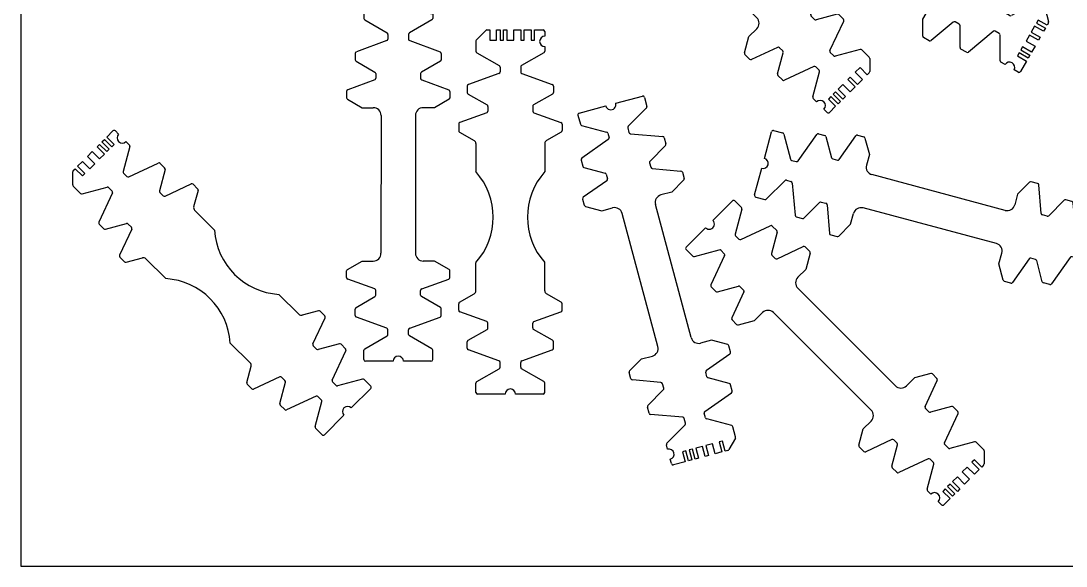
# Model space of a CAD drawing. Header units: millimetres. Extents: x 0 to 500, y 0 to 600.
# Drawn here: x 0 to 303.5, y 0 to 158.5 of the extents above; entities that cross this region are included whole.
import ezdxf

# ---------------------------------------------------------------- set-up
doc = ezdxf.new("R2010")
doc.units = ezdxf.units.MM
for name, color, linetype in [('Q3_NORMAL', 3, 'Continuous'), ('Q4_MEDIUM', 4, 'Continuous'), ('Q5_HIGH', 5, 'Continuous'), ('SHEET', 7, 'Continuous')]:
    doc.layers.add(name, color=color, linetype=linetype)

# ---------------------------------------------------------------- blocks, each defined once
blk = doc.blocks.new('UT40__045deg__i6')
at = {"layer": 'Q3_NORMAL', "color": 3}
for p, q in [((-9.85, 50.09), (-7.15, 52.8)), ((-6.79, 52.94), (-6, 52.94)), ((7, 52.94), (9.5, 52.94)), ((10, 52.44), (10, 51.1)), ((-10, 49.74), (-10, 46.73)), ((10, 48.1), (10, 46.73)), ((-3.33, 40.28), (-12.17, 37.06)), ((-3, 42.11), (-3, 40.75)), ((3, 42.11), (3, 40.75)), ((3.33, 40.28), (12.17, 37.06)), ((-12.5, 36.59), (-12.5, 34.73)), ((12.5, 36.59), (12.5, 34.73)), ((-6.5, 30.69), (-6.5, 29.33)), ((6.5, 30.69), (6.5, 29.33)), ((-6.83, 28.86), (-14.67, 26.01)), ((6.83, 28.86), (14.67, 26.01)), ((-15, 25.54), (-15, 23.68)), ((15, 25.54), (15, 23.68)), ((-15, -28.54), (-15, -26.68)), ((15, -28.54), (15, -26.68)), ((-6.83, -31.86), (-14.67, -29.01)), ((6.83, -31.86), (14.67, -29.01)), ((-6.5, -33.69), (-6.5, -32.33)), ((6.5, -33.69), (6.5, -32.33)), ((-12.5, -39.59), (-12.5, -37.73)), ((12.5, -39.59), (12.5, -37.73)), ((-3.33, -43.28), (-12.17, -40.06)), ((3.33, -43.28), (12.17, -40.06)), ((-3, -45.11), (-3, -43.75)), ((3, -45.11), (3, -43.75)), ((-10, -52.44), (-10, -49.73)), ((10, -52.44), (10, -49.73)), ((-1.5, -52.94), (-9.5, -52.94)), ((9.5, -52.94), (1.5, -52.94))]:
    blk.add_line(p, q, dxfattribs=at)
for centre, radius, start, end in [((-6.79, 52.44), 0.5, 90, 135), ((9.5, 52.44), 0.5, 0, 90), ((-9.5, 49.74), 0.5, 135, 180), ((10, 49.6), 1.5, 90, 270), ((-9.5, 46.73), 0.5, 180, 240), ((9.5, 46.73), 0.5, 300, 0), ((-3.5, 42.11), 0.5, 0, 60), ((3.5, 42.11), 0.5, 120, 180), ((-3.5, 40.75), 0.5, 290, 0), ((3.5, 40.75), 0.5, 180, 250), ((-12, 36.59), 0.5, 110, 180), ((12, 36.59), 0.5, 0, 70), ((-12, 34.73), 0.5, 180, 240), ((12, 34.73), 0.5, 300, 0), ((-7, 30.69), 0.5, 0, 60), ((7, 30.69), 0.5, 120, 180), ((-7, 29.33), 0.5, 290, 0), ((7, 29.33), 0.5, 180, 250), ((-14.5, 25.54), 0.5, 110, 180), ((14.5, 25.54), 0.5, 0, 70), ((-14.5, 23.68), 0.5, 180, 240), ((14.5, 23.68), 0.5, 300, 0), ((-14.5, -26.68), 0.5, 120, 180), ((14.5, -26.68), 0.5, 0, 60), ((-14.5, -28.54), 0.5, 180, 250), ((14.5, -28.54), 0.5, 290, 0), ((-7, -32.33), 0.5, 0, 70), ((7, -32.33), 0.5, 110, 180), ((-7, -33.69), 0.5, 300, 0), ((7, -33.69), 0.5, 180, 240), ((-12, -37.73), 0.5, 120, 180), ((12, -37.73), 0.5, 0, 60), ((-12, -39.59), 0.5, 180, 250), ((12, -39.59), 0.5, 290, 0), ((-3.5, -43.75), 0.5, 0, 70), ((-3.5, -45.11), 0.5, 300, 0), ((3.5, -43.75), 0.5, 110, 180), ((3.5, -45.11), 0.5, 180, 240), ((-9.5, -49.73), 0.5, 120, 180), ((0, -52.94), 1.5, 0, 180), ((9.5, -49.73), 0.5, 0, 60), ((-9.5, -52.44), 0.5, 180, 270), ((9.5, -52.44), 0.5, 270, 0)]:
    blk.add_arc(centre, radius, start, end, dxfattribs=at)
at = {"layer": 'Q4_MEDIUM', "color": 4}
for p, q in [((-9.75, 46.3), (-3.25, 42.55)), ((9.75, 46.3), (3.25, 42.55)), ((-12.25, 34.3), (-6.75, 31.13)), ((12.25, 34.3), (6.75, 31.13)), ((-14.75, 23.24), (-10.5, 20.79)), ((14.75, 23.24), (10.5, 20.79)), ((-10.5, 20.79), (-7.25, 20.79)), ((10.5, 20.79), (7.25, 20.79)), ((-14.75, -26.24), (-10.5, -23.79)), ((-10.5, -23.79), (-7.26, -23.79)), ((10.5, -23.79), (7.26, -23.79)), ((14.75, -26.24), (10.5, -23.79)), ((-12.25, -37.3), (-6.75, -34.12)), ((12.25, -37.3), (6.75, -34.12)), ((-9.75, -49.3), (-3.25, -45.55)), ((9.75, -49.3), (3.25, -45.55))]:
    blk.add_line(p, q, dxfattribs=at)
at = {"layer": 'Q5_HIGH', "color": 5}
for p, q in [((-6, 52.94), (-6, 49.94)), ((-5, 49.94), (-5, 52.94)), ((-5, 52.94), (-3, 52.94)), ((-3, 52.94), (-3, 49.94)), ((-1, 49.94), (-1, 52.94)), ((-1, 52.94), (1, 52.94)), ((1, 52.94), (1, 49.94)), ((3, 49.94), (3, 52.94)), ((3, 52.94), (4, 52.94)), ((4, 52.94), (4, 49.94)), ((5, 49.94), (5, 52.94)), ((5, 52.94), (6, 52.94)), ((6, 52.94), (6, 49.94)), ((7, 49.94), (7, 52.94)), ((-6, 49.94), (-5, 49.94)), ((-3, 49.94), (-1, 49.94)), ((1, 49.94), (3, 49.94)), ((4, 49.94), (5, 49.94)), ((6, 49.94), (7, 49.94)), ((-5, 18.54), (-5.01, -21.54)), ((5, 18.54), (5.01, -21.54))]:
    blk.add_line(p, q, dxfattribs=at)
for centre, start, end in [((-7.25, 18.54), 359.9865, 90), ((7.25, 18.54), 90, 180.0135), ((-7.26, -21.54), 270, 359.9865), ((7.26, -21.54), 180.0135, 270)]:
    blk.add_arc(centre, 2.25, start, end, dxfattribs=at)
blk = doc.blocks.new('NT20__045deg__i6')
at = {"layer": 'Q3_NORMAL', "color": 3}
for p, q in [((-9.85, 50.09), (-7.15, 52.8)), ((-6.79, 52.94), (-6, 52.94)), ((7, 52.94), (9.5, 52.94)), ((10, 52.44), (10, 51.1)), ((-10, 49.74), (-10, 46.73)), ((10, 48.1), (10, 46.73)), ((-3.33, 40.28), (-12.17, 37.06)), ((-3, 42.11), (-3, 40.75)), ((3, 42.11), (3, 40.75)), ((3.33, 40.28), (12.17, 37.06)), ((-12.5, 36.59), (-12.5, 34.73)), ((12.5, 36.59), (12.5, 34.73)), ((-6.5, 30.69), (-6.5, 29.33)), ((6.5, 30.69), (6.5, 29.33)), ((-6.83, 28.86), (-14.67, 26.01)), ((6.83, 28.86), (14.67, 26.01)), ((-15, 25.54), (-15, 23.68)), ((15, 25.54), (15, 23.68)), ((-15, -28.54), (-15, -26.68)), ((15, -28.54), (15, -26.68)), ((-6.83, -31.86), (-14.67, -29.01)), ((6.83, -31.86), (14.67, -29.01)), ((-6.5, -33.69), (-6.5, -32.33)), ((6.5, -33.69), (6.5, -32.33)), ((-12.5, -39.59), (-12.5, -37.73)), ((12.5, -39.59), (12.5, -37.73)), ((-3.33, -43.28), (-12.17, -40.06)), ((3.33, -43.28), (12.17, -40.06)), ((-3, -45.11), (-3, -43.75)), ((3, -45.11), (3, -43.75)), ((-10, -52.44), (-10, -49.73)), ((10, -52.44), (10, -49.73)), ((-1.5, -52.94), (-9.5, -52.94)), ((9.5, -52.94), (1.5, -52.94))]:
    blk.add_line(p, q, dxfattribs=at)
for centre, radius, start, end in [((-6.79, 52.44), 0.5, 90, 135), ((9.5, 52.44), 0.5, 0, 90), ((-9.5, 49.74), 0.5, 135, 180), ((10, 49.6), 1.5, 90, 270), ((-9.5, 46.73), 0.5, 180, 240), ((9.5, 46.73), 0.5, 300, 0), ((-3.5, 42.11), 0.5, 0, 60), ((3.5, 42.11), 0.5, 120, 180), ((-3.5, 40.75), 0.5, 290, 0), ((3.5, 40.75), 0.5, 180, 250), ((-12, 36.59), 0.5, 110, 180), ((12, 36.59), 0.5, 0, 70), ((-12, 34.73), 0.5, 180, 240), ((12, 34.73), 0.5, 300, 0), ((-7, 30.69), 0.5, 0, 60), ((7, 30.69), 0.5, 120, 180), ((-7, 29.33), 0.5, 290, 0), ((7, 29.33), 0.5, 180, 250), ((-14.5, 25.54), 0.5, 110, 180), ((14.5, 25.54), 0.5, 0, 70), ((-14.5, 23.68), 0.5, 180, 240), ((14.5, 23.68), 0.5, 300, 0), ((-14.5, -26.68), 0.5, 120, 180), ((14.5, -26.68), 0.5, 0, 60), ((-14.5, -28.54), 0.5, 180, 250), ((14.5, -28.54), 0.5, 290, 0), ((-7, -32.33), 0.5, 0, 70), ((7, -32.33), 0.5, 110, 180), ((-7, -33.69), 0.5, 300, 0), ((7, -33.69), 0.5, 180, 240), ((-12, -37.73), 0.5, 120, 180), ((12, -37.73), 0.5, 0, 60), ((-12, -39.59), 0.5, 180, 250), ((12, -39.59), 0.5, 290, 0), ((-3.5, -43.75), 0.5, 0, 70), ((-3.5, -45.11), 0.5, 300, 0), ((3.5, -43.75), 0.5, 110, 180), ((3.5, -45.11), 0.5, 180, 240), ((-9.5, -49.73), 0.5, 120, 180), ((0, -52.94), 1.5, 0, 180), ((9.5, -49.73), 0.5, 0, 60), ((-9.5, -52.44), 0.5, 180, 270), ((9.5, -52.44), 0.5, 270, 0)]:
    blk.add_arc(centre, radius, start, end, dxfattribs=at)
at = {"layer": 'Q4_MEDIUM', "color": 4}
for p, q in [((-9.75, 46.3), (-3.25, 42.55)), ((9.75, 46.3), (3.25, 42.55)), ((-12.25, 34.3), (-6.75, 31.12)), ((12.25, 34.3), (6.75, 31.12)), ((-14.75, 23.24), (-10.5, 20.79)), ((14.75, 23.24), (10.5, 20.79)), ((-10, 19.92), (-10, 11.73)), ((10, 19.92), (10, 11.73)), ((-10, -22.92), (-10, -14.73)), ((10, -22.92), (10, -14.73)), ((-14.75, -26.24), (-10.5, -23.79)), ((14.75, -26.24), (10.5, -23.79)), ((-12.25, -37.3), (-6.75, -34.12)), ((12.25, -37.3), (6.75, -34.12)), ((-9.75, -49.3), (-3.25, -45.55)), ((9.75, -49.3), (3.25, -45.55))]:
    blk.add_line(p, q, dxfattribs=at)
for centre, start, end in [((-11, 19.92), 0, 60), ((11, 19.92), 120, 180), ((-11, -22.92), 300, 0), ((11, -22.92), 180, 240)]:
    blk.add_arc(centre, 1, start, end, dxfattribs=at)
at = {"layer": 'Q5_HIGH', "color": 5}
for p, q in [((-6, 52.94), (-6, 49.94)), ((-5, 49.94), (-5, 52.94)), ((-5, 52.94), (-3, 52.94)), ((-3, 52.94), (-3, 49.94)), ((-1, 49.94), (-1, 52.94)), ((-1, 52.94), (1, 52.94)), ((1, 52.94), (1, 49.94)), ((3, 49.94), (3, 52.94)), ((3, 52.94), (4, 52.94)), ((4, 52.94), (4, 49.94)), ((5, 49.94), (5, 52.94)), ((5, 52.94), (6, 52.94)), ((6, 52.94), (6, 49.94)), ((7, 49.94), (7, 52.94)), ((-6, 49.94), (-5, 49.94)), ((-3, 49.94), (-1, 49.94)), ((1, 49.94), (3, 49.94)), ((4, 49.94), (5, 49.94)), ((6, 49.94), (7, 49.94))]:
    blk.add_line(p, q, dxfattribs=at)
for centre, start, end in [((-25, -1.5), 318.5904, 41.4096), ((25, -1.5), 138.5904, 221.4096)]:
    blk.add_arc(centre, 20, start, end, dxfattribs=at)
blk = doc.blocks.new('UT40__015deg__i6')
at = {"layer": 'Q3_NORMAL', "color": 3}
for p, q in [((-9.85, 50.09), (-7.15, 52.8)), ((-6.79, 52.94), (-6, 52.94)), ((6, 52.94), (9.5, 52.94)), ((10, 52.44), (10, 51.1)), ((-10, 49.74), (-10, 46.73)), ((10, 48.1), (10, 46.73)), ((-3.33, 40.28), (-12.17, 37.06)), ((-3, 42.11), (-3, 40.75)), ((3, 42.11), (3, 40.75)), ((3.33, 40.28), (12.17, 37.06)), ((-12.5, 36.59), (-12.5, 34.73)), ((12.5, 36.59), (12.5, 34.73)), ((-6.5, 30.69), (-6.5, 29.33)), ((6.5, 30.69), (6.5, 29.33)), ((-6.83, 28.86), (-14.67, 26.01)), ((6.83, 28.86), (14.67, 26.01)), ((-15, 25.54), (-15, 23.68)), ((15, 25.54), (15, 23.68)), ((-15, -28.54), (-15, -26.68)), ((15, -28.54), (15, -26.68)), ((-6.83, -31.86), (-14.67, -29.01)), ((6.83, -31.86), (14.67, -29.01)), ((-6.5, -33.69), (-6.5, -32.33)), ((6.5, -33.69), (6.5, -32.33)), ((-12.5, -39.59), (-12.5, -37.73)), ((12.5, -39.59), (12.5, -37.73)), ((-3.33, -43.28), (-12.17, -40.06)), ((3.33, -43.28), (12.17, -40.06)), ((-3, -45.11), (-3, -43.75)), ((3, -45.11), (3, -43.75)), ((-10, -52.44), (-10, -49.73)), ((10, -52.44), (10, -49.73)), ((-1.5, -52.94), (-9.5, -52.94)), ((9.5, -52.94), (1.5, -52.94))]:
    blk.add_line(p, q, dxfattribs=at)
for centre, radius, start, end in [((-6.79, 52.44), 0.5, 90, 135), ((9.5, 52.44), 0.5, 0, 90), ((-9.5, 49.74), 0.5, 135, 180), ((10, 49.6), 1.5, 90, 270), ((-9.5, 46.73), 0.5, 180, 240), ((9.5, 46.73), 0.5, 300, 0), ((-3.5, 42.11), 0.5, 0, 60), ((3.5, 42.11), 0.5, 120, 180), ((-3.5, 40.75), 0.5, 290, 0), ((3.5, 40.75), 0.5, 180, 250), ((-12, 36.59), 0.5, 110, 180), ((12, 36.59), 0.5, 0, 70), ((-12, 34.73), 0.5, 180, 240), ((12, 34.73), 0.5, 300, 0), ((-7, 30.69), 0.5, 0, 60), ((7, 30.69), 0.5, 120, 180), ((-7, 29.33), 0.5, 290, 0), ((7, 29.33), 0.5, 180, 250), ((-14.5, 25.54), 0.5, 110, 180), ((14.5, 25.54), 0.5, 0, 70), ((-14.5, 23.68), 0.5, 180, 240), ((14.5, 23.68), 0.5, 300, 0), ((-14.5, -26.68), 0.5, 120, 180), ((14.5, -26.68), 0.5, 0, 60), ((-14.5, -28.54), 0.5, 180, 250), ((14.5, -28.54), 0.5, 290, 0), ((-7, -32.33), 0.5, 0, 70), ((7, -32.33), 0.5, 110, 180), ((-7, -33.69), 0.5, 300, 0), ((7, -33.69), 0.5, 180, 240), ((-12, -37.73), 0.5, 120, 180), ((12, -37.73), 0.5, 0, 60), ((-12, -39.59), 0.5, 180, 250), ((12, -39.59), 0.5, 290, 0), ((-3.5, -43.75), 0.5, 0, 70), ((-3.5, -45.11), 0.5, 300, 0), ((3.5, -43.75), 0.5, 110, 180), ((3.5, -45.11), 0.5, 180, 240), ((-9.5, -49.73), 0.5, 120, 180), ((0, -52.94), 1.5, 0, 180), ((9.5, -49.73), 0.5, 0, 60), ((-9.5, -52.44), 0.5, 180, 270), ((9.5, -52.44), 0.5, 270, 0)]:
    blk.add_arc(centre, radius, start, end, dxfattribs=at)
at = {"layer": 'Q4_MEDIUM', "color": 4}
for p, q in [((-9.75, 46.3), (-3.25, 42.55)), ((9.75, 46.3), (3.25, 42.55)), ((-12.25, 34.3), (-6.75, 31.13)), ((12.25, 34.3), (6.75, 31.13)), ((-14.75, 23.24), (-10.5, 20.79)), ((14.75, 23.24), (10.5, 20.79)), ((-10.5, 20.79), (-7.25, 20.79)), ((10.5, 20.79), (7.25, 20.79)), ((-14.75, -26.24), (-10.5, -23.79)), ((-10.5, -23.79), (-7.26, -23.79)), ((10.5, -23.79), (7.26, -23.79)), ((14.75, -26.24), (10.5, -23.79)), ((-12.25, -37.3), (-6.75, -34.12)), ((12.25, -37.3), (6.75, -34.12)), ((-9.75, -49.3), (-3.25, -45.55)), ((9.75, -49.3), (3.25, -45.55))]:
    blk.add_line(p, q, dxfattribs=at)
at = {"layer": 'Q5_HIGH', "color": 5}
for p, q in [((-6, 52.94), (-6, 49.94)), ((-5, 49.94), (-5, 52.94)), ((-5, 52.94), (-3, 52.94)), ((-3, 52.94), (-3, 49.94)), ((-1, 49.94), (-1, 52.94)), ((-1, 52.94), (0, 52.94)), ((0, 52.94), (0, 49.94)), ((2, 49.94), (2, 52.94)), ((2, 52.94), (3, 52.94)), ((3, 52.94), (3, 49.94)), ((4, 49.94), (4, 52.94)), ((4, 52.94), (5, 52.94)), ((5, 52.94), (5, 49.94)), ((6, 49.94), (6, 52.94)), ((-6, 49.94), (-5, 49.94)), ((-3, 49.94), (-1, 49.94)), ((0, 49.94), (2, 49.94)), ((3, 49.94), (4, 49.94)), ((5, 49.94), (6, 49.94)), ((-5, 18.54), (-5.01, -21.54)), ((5, 18.54), (5.01, -21.54))]:
    blk.add_line(p, q, dxfattribs=at)
for centre, start, end in [((-7.25, 18.54), 359.9865, 90), ((7.25, 18.54), 90, 180.0135), ((-7.26, -21.54), 270, 359.9865), ((7.26, -21.54), 180.0135, 270)]:
    blk.add_arc(centre, 2.25, start, end, dxfattribs=at)
blk = doc.blocks.new('NT20__000deg__i5')
at = {"layer": 'Q3_NORMAL', "color": 3}
for p, q in [((-9.85, 50.09), (-7.15, 52.8)), ((-6.79, 52.94), (-6, 52.94)), ((7, 52.94), (9.5, 52.94)), ((10, 52.44), (10, 51.1)), ((-10, 49.74), (-10, 46.73)), ((10, 48.1), (10, 46.73)), ((-3.33, 40.28), (-12.17, 37.06)), ((-3, 42.11), (-3, 40.75)), ((3, 42.11), (3, 40.75)), ((3.33, 40.28), (12.17, 37.06)), ((-12.5, 36.59), (-12.5, 34.73)), ((12.5, 36.59), (12.5, 34.73)), ((-6.5, 30.69), (-6.5, 29.33)), ((6.5, 30.69), (6.5, 29.33)), ((-6.83, 28.86), (-14.67, 26.01)), ((6.83, 28.86), (14.67, 26.01)), ((-15, 25.54), (-15, 23.68)), ((15, 25.54), (15, 23.68)), ((-15, -28.54), (-15, -26.68)), ((15, -28.54), (15, -26.68)), ((-6.83, -31.86), (-14.67, -29.01)), ((6.83, -31.86), (14.67, -29.01)), ((-6.5, -33.69), (-6.5, -32.33)), ((6.5, -33.69), (6.5, -32.33)), ((-12.5, -39.59), (-12.5, -37.73)), ((12.5, -39.59), (12.5, -37.73)), ((-3.33, -43.28), (-12.17, -40.06)), ((3.33, -43.28), (12.17, -40.06)), ((-3, -45.11), (-3, -43.75)), ((3, -45.11), (3, -43.75)), ((-10, -52.44), (-10, -49.73)), ((10, -52.44), (10, -49.73)), ((-1.5, -52.94), (-9.5, -52.94)), ((9.5, -52.94), (1.5, -52.94))]:
    blk.add_line(p, q, dxfattribs=at)
for centre, radius, start, end in [((-6.79, 52.44), 0.5, 90, 135), ((9.5, 52.44), 0.5, 0, 90), ((-9.5, 49.74), 0.5, 135, 180), ((10, 49.6), 1.5, 90, 270), ((-9.5, 46.73), 0.5, 180, 240), ((9.5, 46.73), 0.5, 300, 0), ((-3.5, 42.11), 0.5, 0, 60), ((3.5, 42.11), 0.5, 120, 180), ((-3.5, 40.75), 0.5, 290, 0), ((3.5, 40.75), 0.5, 180, 250), ((-12, 36.59), 0.5, 110, 180), ((12, 36.59), 0.5, 0, 70), ((-12, 34.73), 0.5, 180, 240), ((12, 34.73), 0.5, 300, 0), ((-7, 30.69), 0.5, 0, 60), ((7, 30.69), 0.5, 120, 180), ((-7, 29.33), 0.5, 290, 0), ((7, 29.33), 0.5, 180, 250), ((-14.5, 25.54), 0.5, 110, 180), ((14.5, 25.54), 0.5, 0, 70), ((-14.5, 23.68), 0.5, 180, 240), ((14.5, 23.68), 0.5, 300, 0), ((-14.5, -26.68), 0.5, 120, 180), ((14.5, -26.68), 0.5, 0, 60), ((-14.5, -28.54), 0.5, 180, 250), ((14.5, -28.54), 0.5, 290, 0), ((-7, -32.33), 0.5, 0, 70), ((7, -32.33), 0.5, 110, 180), ((-7, -33.69), 0.5, 300, 0), ((7, -33.69), 0.5, 180, 240), ((-12, -37.73), 0.5, 120, 180), ((12, -37.73), 0.5, 0, 60), ((-12, -39.59), 0.5, 180, 250), ((12, -39.59), 0.5, 290, 0), ((-3.5, -43.75), 0.5, 0, 70), ((-3.5, -45.11), 0.5, 300, 0), ((3.5, -43.75), 0.5, 110, 180), ((3.5, -45.11), 0.5, 180, 240), ((-9.5, -49.73), 0.5, 120, 180), ((0, -52.94), 1.5, 0, 180), ((9.5, -49.73), 0.5, 0, 60), ((-9.5, -52.44), 0.5, 180, 270), ((9.5, -52.44), 0.5, 270, 0)]:
    blk.add_arc(centre, radius, start, end, dxfattribs=at)
at = {"layer": 'Q4_MEDIUM', "color": 4}
for p, q in [((-9.75, 46.3), (-3.25, 42.55)), ((9.75, 46.3), (3.25, 42.55)), ((-12.25, 34.3), (-6.75, 31.12)), ((12.25, 34.3), (6.75, 31.12)), ((-14.75, 23.24), (-10.5, 20.79)), ((14.75, 23.24), (10.5, 20.79)), ((-10, 19.92), (-10, 11.73)), ((10, 19.92), (10, 11.73)), ((-10, -22.92), (-10, -14.73)), ((10, -22.92), (10, -14.73)), ((-14.75, -26.24), (-10.5, -23.79)), ((14.75, -26.24), (10.5, -23.79)), ((-12.25, -37.3), (-6.75, -34.12)), ((12.25, -37.3), (6.75, -34.12)), ((-9.75, -49.3), (-3.25, -45.55)), ((9.75, -49.3), (3.25, -45.55))]:
    blk.add_line(p, q, dxfattribs=at)
for centre, start, end in [((-11, 19.92), 0, 60), ((11, 19.92), 120, 180), ((-11, -22.92), 300, 0), ((11, -22.92), 180, 240)]:
    blk.add_arc(centre, 1, start, end, dxfattribs=at)
at = {"layer": 'Q5_HIGH', "color": 5}
for p, q in [((-6, 52.94), (-6, 49.94)), ((-4, 49.94), (-4, 52.94)), ((-4, 52.94), (-3, 52.94)), ((-3, 52.94), (-3, 49.94)), ((-2, 49.94), (-2, 52.94)), ((-2, 52.94), (-1, 52.94)), ((-1, 52.94), (-1, 49.94)), ((1, 49.94), (1, 52.94)), ((1, 52.94), (3, 52.94)), ((3, 52.94), (3, 49.94)), ((4, 49.94), (4, 52.94)), ((4, 52.94), (6, 52.94)), ((6, 52.94), (6, 49.94)), ((7, 49.94), (7, 52.94)), ((-6, 49.94), (-4, 49.94)), ((-3, 49.94), (-2, 49.94)), ((-1, 49.94), (1, 49.94)), ((3, 49.94), (4, 49.94)), ((6, 49.94), (7, 49.94))]:
    blk.add_line(p, q, dxfattribs=at)
for centre, start, end in [((-25, -1.5), 318.5904, 41.4096), ((25, -1.5), 138.5904, 221.4096)]:
    blk.add_arc(centre, 20, start, end, dxfattribs=at)
blk = doc.blocks.new('UT40__075deg__i6')
at = {"layer": 'Q3_NORMAL', "color": 3}
for p, q in [((-9.85, 50.09), (-7.15, 52.8)), ((-6.79, 52.94), (-6, 52.94)), ((7, 52.94), (9.5, 52.94)), ((10, 52.44), (10, 51.1)), ((-10, 49.74), (-10, 46.73)), ((10, 48.1), (10, 46.73)), ((-3.33, 40.28), (-12.17, 37.06)), ((-3, 42.11), (-3, 40.75)), ((3, 42.11), (3, 40.75)), ((3.33, 40.28), (12.17, 37.06)), ((-12.5, 36.59), (-12.5, 34.73)), ((12.5, 36.59), (12.5, 34.73)), ((-6.5, 30.69), (-6.5, 29.33)), ((6.5, 30.69), (6.5, 29.33)), ((-6.83, 28.86), (-14.67, 26.01)), ((6.83, 28.86), (14.67, 26.01)), ((-15, 25.54), (-15, 23.68)), ((15, 25.54), (15, 23.68)), ((-15, -28.54), (-15, -26.68)), ((15, -28.54), (15, -26.68)), ((-6.83, -31.86), (-14.67, -29.01)), ((6.83, -31.86), (14.67, -29.01)), ((-6.5, -33.69), (-6.5, -32.33)), ((6.5, -33.69), (6.5, -32.33)), ((-12.5, -39.59), (-12.5, -37.73)), ((12.5, -39.59), (12.5, -37.73)), ((-3.33, -43.28), (-12.17, -40.06)), ((3.33, -43.28), (12.17, -40.06)), ((-3, -45.11), (-3, -43.75)), ((3, -45.11), (3, -43.75)), ((-10, -52.44), (-10, -49.73)), ((10, -52.44), (10, -49.73)), ((-1.5, -52.94), (-9.5, -52.94)), ((9.5, -52.94), (1.5, -52.94))]:
    blk.add_line(p, q, dxfattribs=at)
for centre, radius, start, end in [((-6.79, 52.44), 0.5, 90, 135), ((9.5, 52.44), 0.5, 0, 90), ((-9.5, 49.74), 0.5, 135, 180), ((10, 49.6), 1.5, 90, 270), ((-9.5, 46.73), 0.5, 180, 240), ((9.5, 46.73), 0.5, 300, 0), ((-3.5, 42.11), 0.5, 0, 60), ((3.5, 42.11), 0.5, 120, 180), ((-3.5, 40.75), 0.5, 290, 0), ((3.5, 40.75), 0.5, 180, 250), ((-12, 36.59), 0.5, 110, 180), ((12, 36.59), 0.5, 0, 70), ((-12, 34.73), 0.5, 180, 240), ((12, 34.73), 0.5, 300, 0), ((-7, 30.69), 0.5, 0, 60), ((7, 30.69), 0.5, 120, 180), ((-7, 29.33), 0.5, 290, 0), ((7, 29.33), 0.5, 180, 250), ((-14.5, 25.54), 0.5, 110, 180), ((14.5, 25.54), 0.5, 0, 70), ((-14.5, 23.68), 0.5, 180, 240), ((14.5, 23.68), 0.5, 300, 0), ((-14.5, -26.68), 0.5, 120, 180), ((14.5, -26.68), 0.5, 0, 60), ((-14.5, -28.54), 0.5, 180, 250), ((14.5, -28.54), 0.5, 290, 0), ((-7, -32.33), 0.5, 0, 70), ((7, -32.33), 0.5, 110, 180), ((-7, -33.69), 0.5, 300, 0), ((7, -33.69), 0.5, 180, 240), ((-12, -37.73), 0.5, 120, 180), ((12, -37.73), 0.5, 0, 60), ((-12, -39.59), 0.5, 180, 250), ((12, -39.59), 0.5, 290, 0), ((-3.5, -43.75), 0.5, 0, 70), ((-3.5, -45.11), 0.5, 300, 0), ((3.5, -43.75), 0.5, 110, 180), ((3.5, -45.11), 0.5, 180, 240), ((-9.5, -49.73), 0.5, 120, 180), ((0, -52.94), 1.5, 0, 180), ((9.5, -49.73), 0.5, 0, 60), ((-9.5, -52.44), 0.5, 180, 270), ((9.5, -52.44), 0.5, 270, 0)]:
    blk.add_arc(centre, radius, start, end, dxfattribs=at)
at = {"layer": 'Q4_MEDIUM', "color": 4}
for p, q in [((-9.75, 46.3), (-3.25, 42.55)), ((9.75, 46.3), (3.25, 42.55)), ((-12.25, 34.3), (-6.75, 31.13)), ((12.25, 34.3), (6.75, 31.13)), ((-14.75, 23.24), (-10.5, 20.79)), ((14.75, 23.24), (10.5, 20.79)), ((-10.5, 20.79), (-7.25, 20.79)), ((10.5, 20.79), (7.25, 20.79)), ((-14.75, -26.24), (-10.5, -23.79)), ((-10.5, -23.79), (-7.26, -23.79)), ((10.5, -23.79), (7.26, -23.79)), ((14.75, -26.24), (10.5, -23.79)), ((-12.25, -37.3), (-6.75, -34.12)), ((12.25, -37.3), (6.75, -34.12)), ((-9.75, -49.3), (-3.25, -45.55)), ((9.75, -49.3), (3.25, -45.55))]:
    blk.add_line(p, q, dxfattribs=at)
at = {"layer": 'Q5_HIGH', "color": 5}
for p, q in [((-6, 52.94), (-6, 49.94)), ((-5, 49.94), (-5, 52.94)), ((-5, 52.94), (-3, 52.94)), ((-3, 52.94), (-3, 49.94)), ((-1, 49.94), (-1, 52.94)), ((-1, 52.94), (0, 52.94)), ((0, 52.94), (0, 49.94)), ((2, 49.94), (2, 52.94)), ((2, 52.94), (4, 52.94)), ((4, 52.94), (4, 49.94)), ((5, 49.94), (5, 52.94)), ((5, 52.94), (6, 52.94)), ((6, 52.94), (6, 49.94)), ((7, 49.94), (7, 52.94)), ((-6, 49.94), (-5, 49.94)), ((-3, 49.94), (-1, 49.94)), ((0, 49.94), (2, 49.94)), ((4, 49.94), (5, 49.94)), ((6, 49.94), (7, 49.94)), ((-5, 18.54), (-5.01, -21.54)), ((5, 18.54), (5.01, -21.54))]:
    blk.add_line(p, q, dxfattribs=at)
for centre, start, end in [((-7.25, 18.54), 359.9865, 90), ((7.25, 18.54), 90, 180.0135), ((-7.26, -21.54), 270, 359.9865), ((7.26, -21.54), 180.0135, 270)]:
    blk.add_arc(centre, 2.25, start, end, dxfattribs=at)
blk = doc.blocks.new('UT40__000deg__i5')
at = {"layer": 'Q3_NORMAL', "color": 3}
for p, q in [((-9.85, 50.09), (-7.15, 52.8)), ((-6.79, 52.94), (-6, 52.94)), ((7, 52.94), (9.5, 52.94)), ((10, 52.44), (10, 51.1)), ((-10, 49.74), (-10, 46.73)), ((10, 48.1), (10, 46.73)), ((-3.33, 40.28), (-12.17, 37.06)), ((-3, 42.11), (-3, 40.75)), ((3, 42.11), (3, 40.75)), ((3.33, 40.28), (12.17, 37.06)), ((-12.5, 36.59), (-12.5, 34.73)), ((12.5, 36.59), (12.5, 34.73)), ((-6.5, 30.69), (-6.5, 29.33)), ((6.5, 30.69), (6.5, 29.33)), ((-6.83, 28.86), (-14.67, 26.01)), ((6.83, 28.86), (14.67, 26.01)), ((-15, 25.54), (-15, 23.68)), ((15, 25.54), (15, 23.68)), ((-15, -28.54), (-15, -26.68)), ((15, -28.54), (15, -26.68)), ((-6.83, -31.86), (-14.67, -29.01)), ((6.83, -31.86), (14.67, -29.01)), ((-6.5, -33.69), (-6.5, -32.33)), ((6.5, -33.69), (6.5, -32.33)), ((-12.5, -39.59), (-12.5, -37.73)), ((12.5, -39.59), (12.5, -37.73)), ((-3.33, -43.28), (-12.17, -40.06)), ((3.33, -43.28), (12.17, -40.06)), ((-3, -45.11), (-3, -43.75)), ((3, -45.11), (3, -43.75)), ((-10, -52.44), (-10, -49.73)), ((10, -52.44), (10, -49.73)), ((-1.5, -52.94), (-9.5, -52.94)), ((9.5, -52.94), (1.5, -52.94))]:
    blk.add_line(p, q, dxfattribs=at)
for centre, radius, start, end in [((-6.79, 52.44), 0.5, 90, 135), ((9.5, 52.44), 0.5, 0, 90), ((-9.5, 49.74), 0.5, 135, 180), ((10, 49.6), 1.5, 90, 270), ((-9.5, 46.73), 0.5, 180, 240), ((9.5, 46.73), 0.5, 300, 0), ((-3.5, 42.11), 0.5, 0, 60), ((3.5, 42.11), 0.5, 120, 180), ((-3.5, 40.75), 0.5, 290, 0), ((3.5, 40.75), 0.5, 180, 250), ((-12, 36.59), 0.5, 110, 180), ((12, 36.59), 0.5, 0, 70), ((-12, 34.73), 0.5, 180, 240), ((12, 34.73), 0.5, 300, 0), ((-7, 30.69), 0.5, 0, 60), ((7, 30.69), 0.5, 120, 180), ((-7, 29.33), 0.5, 290, 0), ((7, 29.33), 0.5, 180, 250), ((-14.5, 25.54), 0.5, 110, 180), ((14.5, 25.54), 0.5, 0, 70), ((-14.5, 23.68), 0.5, 180, 240), ((14.5, 23.68), 0.5, 300, 0), ((-14.5, -26.68), 0.5, 120, 180), ((14.5, -26.68), 0.5, 0, 60), ((-14.5, -28.54), 0.5, 180, 250), ((14.5, -28.54), 0.5, 290, 0), ((-7, -32.33), 0.5, 0, 70), ((7, -32.33), 0.5, 110, 180), ((-7, -33.69), 0.5, 300, 0), ((7, -33.69), 0.5, 180, 240), ((-12, -37.73), 0.5, 120, 180), ((12, -37.73), 0.5, 0, 60), ((-12, -39.59), 0.5, 180, 250), ((12, -39.59), 0.5, 290, 0), ((-3.5, -43.75), 0.5, 0, 70), ((-3.5, -45.11), 0.5, 300, 0), ((3.5, -43.75), 0.5, 110, 180), ((3.5, -45.11), 0.5, 180, 240), ((-9.5, -49.73), 0.5, 120, 180), ((0, -52.94), 1.5, 0, 180), ((9.5, -49.73), 0.5, 0, 60), ((-9.5, -52.44), 0.5, 180, 270), ((9.5, -52.44), 0.5, 270, 0)]:
    blk.add_arc(centre, radius, start, end, dxfattribs=at)
at = {"layer": 'Q4_MEDIUM', "color": 4}
for p, q in [((-9.75, 46.3), (-3.25, 42.55)), ((9.75, 46.3), (3.25, 42.55)), ((-12.25, 34.3), (-6.75, 31.13)), ((12.25, 34.3), (6.75, 31.13)), ((-14.75, 23.24), (-10.5, 20.79)), ((14.75, 23.24), (10.5, 20.79)), ((-10.5, 20.79), (-7.25, 20.79)), ((10.5, 20.79), (7.25, 20.79)), ((-14.75, -26.24), (-10.5, -23.79)), ((-10.5, -23.79), (-7.26, -23.79)), ((10.5, -23.79), (7.26, -23.79)), ((14.75, -26.24), (10.5, -23.79)), ((-12.25, -37.3), (-6.75, -34.12)), ((12.25, -37.3), (6.75, -34.12)), ((-9.75, -49.3), (-3.25, -45.55)), ((9.75, -49.3), (3.25, -45.55))]:
    blk.add_line(p, q, dxfattribs=at)
at = {"layer": 'Q5_HIGH', "color": 5}
for p, q in [((-6, 52.94), (-6, 49.94)), ((-4, 49.94), (-4, 52.94)), ((-4, 52.94), (-3, 52.94)), ((-3, 52.94), (-3, 49.94)), ((-2, 49.94), (-2, 52.94)), ((-2, 52.94), (-1, 52.94)), ((-1, 52.94), (-1, 49.94)), ((1, 49.94), (1, 52.94)), ((1, 52.94), (3, 52.94)), ((3, 52.94), (3, 49.94)), ((4, 49.94), (4, 52.94)), ((4, 52.94), (6, 52.94)), ((6, 52.94), (6, 49.94)), ((7, 49.94), (7, 52.94)), ((-6, 49.94), (-4, 49.94)), ((-3, 49.94), (-2, 49.94)), ((-1, 49.94), (1, 49.94)), ((3, 49.94), (4, 49.94)), ((6, 49.94), (7, 49.94)), ((-5, 18.54), (-5.01, -21.54)), ((5, 18.54), (5.01, -21.54))]:
    blk.add_line(p, q, dxfattribs=at)
for centre, start, end in [((-7.25, 18.54), 359.9865, 90), ((7.25, 18.54), 90, 180.0135), ((-7.26, -21.54), 270, 359.9865), ((7.26, -21.54), 180.0135, 270)]:
    blk.add_arc(centre, 2.25, start, end, dxfattribs=at)
blk = doc.blocks.new('UT40__045deg__i5')
at = {"layer": 'Q3_NORMAL', "color": 3}
for p, q in [((-9.85, 50.09), (-7.15, 52.8)), ((-6.79, 52.94), (-6, 52.94)), ((7, 52.94), (9.5, 52.94)), ((10, 52.44), (10, 51.1)), ((-10, 49.74), (-10, 46.73)), ((10, 48.1), (10, 46.73)), ((-3.33, 40.28), (-12.17, 37.06)), ((-3, 42.11), (-3, 40.75)), ((3, 42.11), (3, 40.75)), ((3.33, 40.28), (12.17, 37.06)), ((-12.5, 36.59), (-12.5, 34.73)), ((12.5, 36.59), (12.5, 34.73)), ((-6.5, 30.69), (-6.5, 29.33)), ((6.5, 30.69), (6.5, 29.33)), ((-6.83, 28.86), (-14.67, 26.01)), ((6.83, 28.86), (14.67, 26.01)), ((-15, 25.54), (-15, 23.68)), ((15, 25.54), (15, 23.68)), ((-15, -28.54), (-15, -26.68)), ((15, -28.54), (15, -26.68)), ((-6.83, -31.86), (-14.67, -29.01)), ((6.83, -31.86), (14.67, -29.01)), ((-6.5, -33.69), (-6.5, -32.33)), ((6.5, -33.69), (6.5, -32.33)), ((-12.5, -39.59), (-12.5, -37.73)), ((12.5, -39.59), (12.5, -37.73)), ((-3.33, -43.28), (-12.17, -40.06)), ((3.33, -43.28), (12.17, -40.06)), ((-3, -45.11), (-3, -43.75)), ((3, -45.11), (3, -43.75)), ((-10, -52.44), (-10, -49.73)), ((10, -52.44), (10, -49.73)), ((-1.5, -52.94), (-9.5, -52.94)), ((9.5, -52.94), (1.5, -52.94))]:
    blk.add_line(p, q, dxfattribs=at)
for centre, radius, start, end in [((-6.79, 52.44), 0.5, 90, 135), ((9.5, 52.44), 0.5, 0, 90), ((-9.5, 49.74), 0.5, 135, 180), ((10, 49.6), 1.5, 90, 270), ((-9.5, 46.73), 0.5, 180, 240), ((9.5, 46.73), 0.5, 300, 0), ((-3.5, 42.11), 0.5, 0, 60), ((3.5, 42.11), 0.5, 120, 180), ((-3.5, 40.75), 0.5, 290, 0), ((3.5, 40.75), 0.5, 180, 250), ((-12, 36.59), 0.5, 110, 180), ((12, 36.59), 0.5, 0, 70), ((-12, 34.73), 0.5, 180, 240), ((12, 34.73), 0.5, 300, 0), ((-7, 30.69), 0.5, 0, 60), ((7, 30.69), 0.5, 120, 180), ((-7, 29.33), 0.5, 290, 0), ((7, 29.33), 0.5, 180, 250), ((-14.5, 25.54), 0.5, 110, 180), ((14.5, 25.54), 0.5, 0, 70), ((-14.5, 23.68), 0.5, 180, 240), ((14.5, 23.68), 0.5, 300, 0), ((-14.5, -26.68), 0.5, 120, 180), ((14.5, -26.68), 0.5, 0, 60), ((-14.5, -28.54), 0.5, 180, 250), ((14.5, -28.54), 0.5, 290, 0), ((-7, -32.33), 0.5, 0, 70), ((7, -32.33), 0.5, 110, 180), ((-7, -33.69), 0.5, 300, 0), ((7, -33.69), 0.5, 180, 240), ((-12, -37.73), 0.5, 120, 180), ((12, -37.73), 0.5, 0, 60), ((-12, -39.59), 0.5, 180, 250), ((12, -39.59), 0.5, 290, 0), ((-3.5, -43.75), 0.5, 0, 70), ((-3.5, -45.11), 0.5, 300, 0), ((3.5, -43.75), 0.5, 110, 180), ((3.5, -45.11), 0.5, 180, 240), ((-9.5, -49.73), 0.5, 120, 180), ((0, -52.94), 1.5, 0, 180), ((9.5, -49.73), 0.5, 0, 60), ((-9.5, -52.44), 0.5, 180, 270), ((9.5, -52.44), 0.5, 270, 0)]:
    blk.add_arc(centre, radius, start, end, dxfattribs=at)
at = {"layer": 'Q4_MEDIUM', "color": 4}
for p, q in [((-9.75, 46.3), (-3.25, 42.55)), ((9.75, 46.3), (3.25, 42.55)), ((-12.25, 34.3), (-6.75, 31.13)), ((12.25, 34.3), (6.75, 31.13)), ((-14.75, 23.24), (-10.5, 20.79)), ((14.75, 23.24), (10.5, 20.79)), ((-10.5, 20.79), (-7.25, 20.79)), ((10.5, 20.79), (7.25, 20.79)), ((-14.75, -26.24), (-10.5, -23.79)), ((-10.5, -23.79), (-7.26, -23.79)), ((10.5, -23.79), (7.26, -23.79)), ((14.75, -26.24), (10.5, -23.79)), ((-12.25, -37.3), (-6.75, -34.12)), ((12.25, -37.3), (6.75, -34.12)), ((-9.75, -49.3), (-3.25, -45.55)), ((9.75, -49.3), (3.25, -45.55))]:
    blk.add_line(p, q, dxfattribs=at)
at = {"layer": 'Q5_HIGH', "color": 5}
for p, q in [((-6, 52.94), (-6, 49.94)), ((-4, 49.94), (-4, 52.94)), ((-4, 52.94), (-2, 52.94)), ((-2, 52.94), (-2, 49.94)), ((-1, 49.94), (-1, 52.94)), ((-1, 52.94), (1, 52.94)), ((1, 52.94), (1, 49.94)), ((3, 49.94), (3, 52.94)), ((3, 52.94), (4, 52.94)), ((4, 52.94), (4, 49.94)), ((5, 49.94), (5, 52.94)), ((5, 52.94), (6, 52.94)), ((6, 52.94), (6, 49.94)), ((7, 49.94), (7, 52.94)), ((-6, 49.94), (-4, 49.94)), ((-2, 49.94), (-1, 49.94)), ((1, 49.94), (3, 49.94)), ((4, 49.94), (5, 49.94)), ((6, 49.94), (7, 49.94)), ((-5, 18.54), (-5.01, -21.54)), ((5, 18.54), (5.01, -21.54))]:
    blk.add_line(p, q, dxfattribs=at)
for centre, start, end in [((-7.25, 18.54), 359.9865, 90), ((7.25, 18.54), 90, 180.0135), ((-7.26, -21.54), 270, 359.9865), ((7.26, -21.54), 180.0135, 270)]:
    blk.add_arc(centre, 2.25, start, end, dxfattribs=at)
blk = doc.blocks.new('UT40__060deg__i6')
at = {"layer": 'Q3_NORMAL', "color": 3}
for p, q in [((-9.85, 50.09), (-7.15, 52.8)), ((-6.79, 52.94), (-6, 52.94)), ((6, 52.94), (9.5, 52.94)), ((10, 52.44), (10, 51.1)), ((-10, 49.74), (-10, 46.73)), ((10, 48.1), (10, 46.73)), ((-3.33, 40.28), (-12.17, 37.06)), ((-3, 42.11), (-3, 40.75)), ((3, 42.11), (3, 40.75)), ((3.33, 40.28), (12.17, 37.06)), ((-12.5, 36.59), (-12.5, 34.73)), ((12.5, 36.59), (12.5, 34.73)), ((-6.5, 30.69), (-6.5, 29.33)), ((6.5, 30.69), (6.5, 29.33)), ((-6.83, 28.86), (-14.67, 26.01)), ((6.83, 28.86), (14.67, 26.01)), ((-15, 25.54), (-15, 23.68)), ((15, 25.54), (15, 23.68)), ((-15, -28.54), (-15, -26.68)), ((15, -28.54), (15, -26.68)), ((-6.83, -31.86), (-14.67, -29.01)), ((6.83, -31.86), (14.67, -29.01)), ((-6.5, -33.69), (-6.5, -32.33)), ((6.5, -33.69), (6.5, -32.33)), ((-12.5, -39.59), (-12.5, -37.73)), ((12.5, -39.59), (12.5, -37.73)), ((-3.33, -43.28), (-12.17, -40.06)), ((3.33, -43.28), (12.17, -40.06)), ((-3, -45.11), (-3, -43.75)), ((3, -45.11), (3, -43.75)), ((-10, -52.44), (-10, -49.73)), ((10, -52.44), (10, -49.73)), ((-1.5, -52.94), (-9.5, -52.94)), ((9.5, -52.94), (1.5, -52.94))]:
    blk.add_line(p, q, dxfattribs=at)
for centre, radius, start, end in [((-6.79, 52.44), 0.5, 90, 135), ((9.5, 52.44), 0.5, 0, 90), ((-9.5, 49.74), 0.5, 135, 180), ((10, 49.6), 1.5, 90, 270), ((-9.5, 46.73), 0.5, 180, 240), ((9.5, 46.73), 0.5, 300, 0), ((-3.5, 42.11), 0.5, 0, 60), ((3.5, 42.11), 0.5, 120, 180), ((-3.5, 40.75), 0.5, 290, 0), ((3.5, 40.75), 0.5, 180, 250), ((-12, 36.59), 0.5, 110, 180), ((12, 36.59), 0.5, 0, 70), ((-12, 34.73), 0.5, 180, 240), ((12, 34.73), 0.5, 300, 0), ((-7, 30.69), 0.5, 0, 60), ((7, 30.69), 0.5, 120, 180), ((-7, 29.33), 0.5, 290, 0), ((7, 29.33), 0.5, 180, 250), ((-14.5, 25.54), 0.5, 110, 180), ((14.5, 25.54), 0.5, 0, 70), ((-14.5, 23.68), 0.5, 180, 240), ((14.5, 23.68), 0.5, 300, 0), ((-14.5, -26.68), 0.5, 120, 180), ((14.5, -26.68), 0.5, 0, 60), ((-14.5, -28.54), 0.5, 180, 250), ((14.5, -28.54), 0.5, 290, 0), ((-7, -32.33), 0.5, 0, 70), ((7, -32.33), 0.5, 110, 180), ((-7, -33.69), 0.5, 300, 0), ((7, -33.69), 0.5, 180, 240), ((-12, -37.73), 0.5, 120, 180), ((12, -37.73), 0.5, 0, 60), ((-12, -39.59), 0.5, 180, 250), ((12, -39.59), 0.5, 290, 0), ((-3.5, -43.75), 0.5, 0, 70), ((-3.5, -45.11), 0.5, 300, 0), ((3.5, -43.75), 0.5, 110, 180), ((3.5, -45.11), 0.5, 180, 240), ((-9.5, -49.73), 0.5, 120, 180), ((0, -52.94), 1.5, 0, 180), ((9.5, -49.73), 0.5, 0, 60), ((-9.5, -52.44), 0.5, 180, 270), ((9.5, -52.44), 0.5, 270, 0)]:
    blk.add_arc(centre, radius, start, end, dxfattribs=at)
at = {"layer": 'Q4_MEDIUM', "color": 4}
for p, q in [((-9.75, 46.3), (-3.25, 42.55)), ((9.75, 46.3), (3.25, 42.55)), ((-12.25, 34.3), (-6.75, 31.13)), ((12.25, 34.3), (6.75, 31.13)), ((-14.75, 23.24), (-10.5, 20.79)), ((14.75, 23.24), (10.5, 20.79)), ((-10.5, 20.79), (-7.25, 20.79)), ((10.5, 20.79), (7.25, 20.79)), ((-14.75, -26.24), (-10.5, -23.79)), ((-10.5, -23.79), (-7.26, -23.79)), ((10.5, -23.79), (7.26, -23.79)), ((14.75, -26.24), (10.5, -23.79)), ((-12.25, -37.3), (-6.75, -34.12)), ((12.25, -37.3), (6.75, -34.12)), ((-9.75, -49.3), (-3.25, -45.55)), ((9.75, -49.3), (3.25, -45.55))]:
    blk.add_line(p, q, dxfattribs=at)
at = {"layer": 'Q5_HIGH', "color": 5}
for p, q in [((-6, 52.94), (-6, 49.94)), ((-5, 49.94), (-5, 52.94)), ((-5, 52.94), (-4, 52.94)), ((-4, 52.94), (-4, 49.94)), ((-2, 49.94), (-2, 52.94)), ((-2, 52.94), (-1, 52.94)), ((-1, 52.94), (-1, 49.94)), ((1, 49.94), (1, 52.94)), ((1, 52.94), (3, 52.94)), ((3, 52.94), (3, 49.94)), ((4, 49.94), (4, 52.94)), ((4, 52.94), (5, 52.94)), ((5, 52.94), (5, 49.94)), ((6, 49.94), (6, 52.94)), ((-6, 49.94), (-5, 49.94)), ((-4, 49.94), (-2, 49.94)), ((-1, 49.94), (1, 49.94)), ((3, 49.94), (4, 49.94)), ((5, 49.94), (6, 49.94)), ((-5, 18.54), (-5.01, -21.54)), ((5, 18.54), (5.01, -21.54))]:
    blk.add_line(p, q, dxfattribs=at)
for centre, start, end in [((-7.25, 18.54), 359.9865, 90), ((7.25, 18.54), 90, 180.0135), ((-7.26, -21.54), 270, 359.9865), ((7.26, -21.54), 180.0135, 270)]:
    blk.add_arc(centre, 2.25, start, end, dxfattribs=at)

msp = doc.modelspace()

# ---------------------------------------------------------------- linework, layer by layer
at = {"layer": 'SHEET', "color": 7}
for p, q in [((0, 600), (0, 0)), ((0, 0), (500, 0))]:
    msp.add_line(p, q, dxfattribs=at)

# ---------------------------------------------------------------- block references
for name, p, rotation in [('UT40__045deg__i5', (204.1, 176.04), 225), ('UT40__060deg__i6', (249.12, 178.48), 240), ('UT40__015deg__i6', (184.99, 83.03), 195), ('UT40__075deg__i6', (266.63, 103.38), 255), ('NT20__045deg__i6', (57.44, 82.34), 45), ('UT40__045deg__i6', (237.31, 62), 225)]:
    msp.add_blockref(name, p, dxfattribs=dict(rotation=rotation))
for name, p in [('UT40__000deg__i5', (109.57, 112.47)), ('NT20__000deg__i5', (142.12, 102.94))]:
    msp.add_blockref(name, p)

doc.saveas('drawing.dxf')
